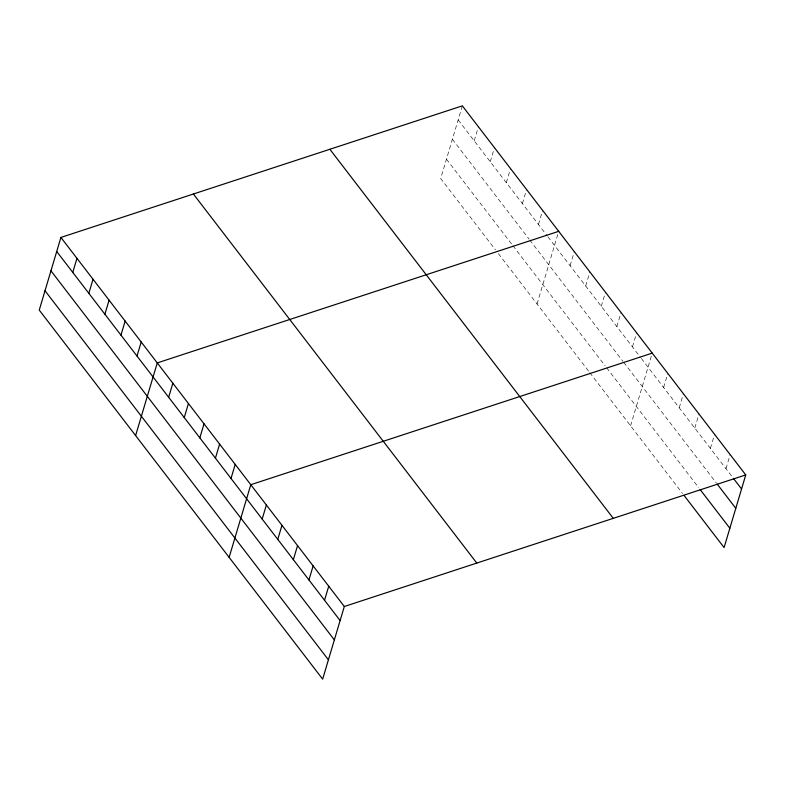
<?xml version="1.0" encoding="UTF-8"?>
<svg xmlns="http://www.w3.org/2000/svg" width="785" height="785" viewBox="0 0 785 785"><rect width="100%" height="100%" fill="white"/><g stroke="black" fill="none" stroke-linecap="round" stroke-linejoin="round"><path stroke-width="0.59" stroke-dasharray="3.92 2.94" d="M462.345 105.857L440.689 178.499L495.433 249.797M474.218 140.829L478.408 126.768M490.272 161.739L494.462 147.678M506.335 182.66L510.525 168.598M522.388 203.57L526.588 189.509M538.451 224.481L542.641 210.419M537.048 303.981L558.704 231.339M570.096 265.693L574.286 251.632M585.688 285.995L589.878 271.934M601.271 306.297L605.461 292.236M616.863 326.589L621.053 312.528M632.445 346.891L636.635 332.83M630.571 425.774L652.227 353.122M663.619 387.486L667.809 373.424M679.211 407.788L683.401 393.727M694.794 428.08L698.984 414.019M710.386 448.382L714.576 434.321M725.968 468.684L730.158 454.623M458.155 119.919L547.214 235.892M547.94 236.844L640.609 357.518M641.355 358.49L731.905 476.416M452.386 139.249L529.041 239.062M529.767 240.014L622.976 361.394M623.712 362.356L716.499 483.187M446.449 159.169L512.154 244.724M512.88 245.676L605.157 365.849M606.638 367.782L698.679 487.642M498.357 253.604L589.005 371.648M589.741 372.61L682.528 493.441"/><path stroke-width="1.18" d="M60.906 237.433L39.25 310.085L322.655 679.143L344.311 606.501L60.906 237.433L462.345 105.857L745.75 474.915L724.094 547.567L684.01 495.374M72.779 272.405L76.969 258.343M88.833 293.325L93.022 279.254M104.896 314.236L109.086 300.174M120.959 335.146L125.149 321.085M137.012 356.066L141.202 341.995M135.609 435.567L157.265 362.915L558.704 231.339M168.657 397.279L172.857 383.208M184.249 417.571L188.439 403.51M199.832 437.873L204.031 423.812M215.424 458.165L219.614 444.104M231.006 478.467L235.206 464.406M229.132 557.36L250.788 484.708L652.227 353.122M262.18 519.062L266.38 505M277.772 539.364L281.962 525.302M293.354 559.666L297.554 545.604M308.947 579.958L313.137 565.897M324.529 600.26L328.729 586.199M344.311 606.501L745.75 474.915M733.396 478.35L741.56 488.976M717.235 484.149L735.79 508.317M700.161 489.575L729.854 528.236M329.867 149.278L613.271 518.336M193.385 194.013L476.789 563.071M56.716 251.494L340.121 620.562M50.956 270.825L334.351 639.893M45.01 290.744L328.415 659.812"/></g></svg>
